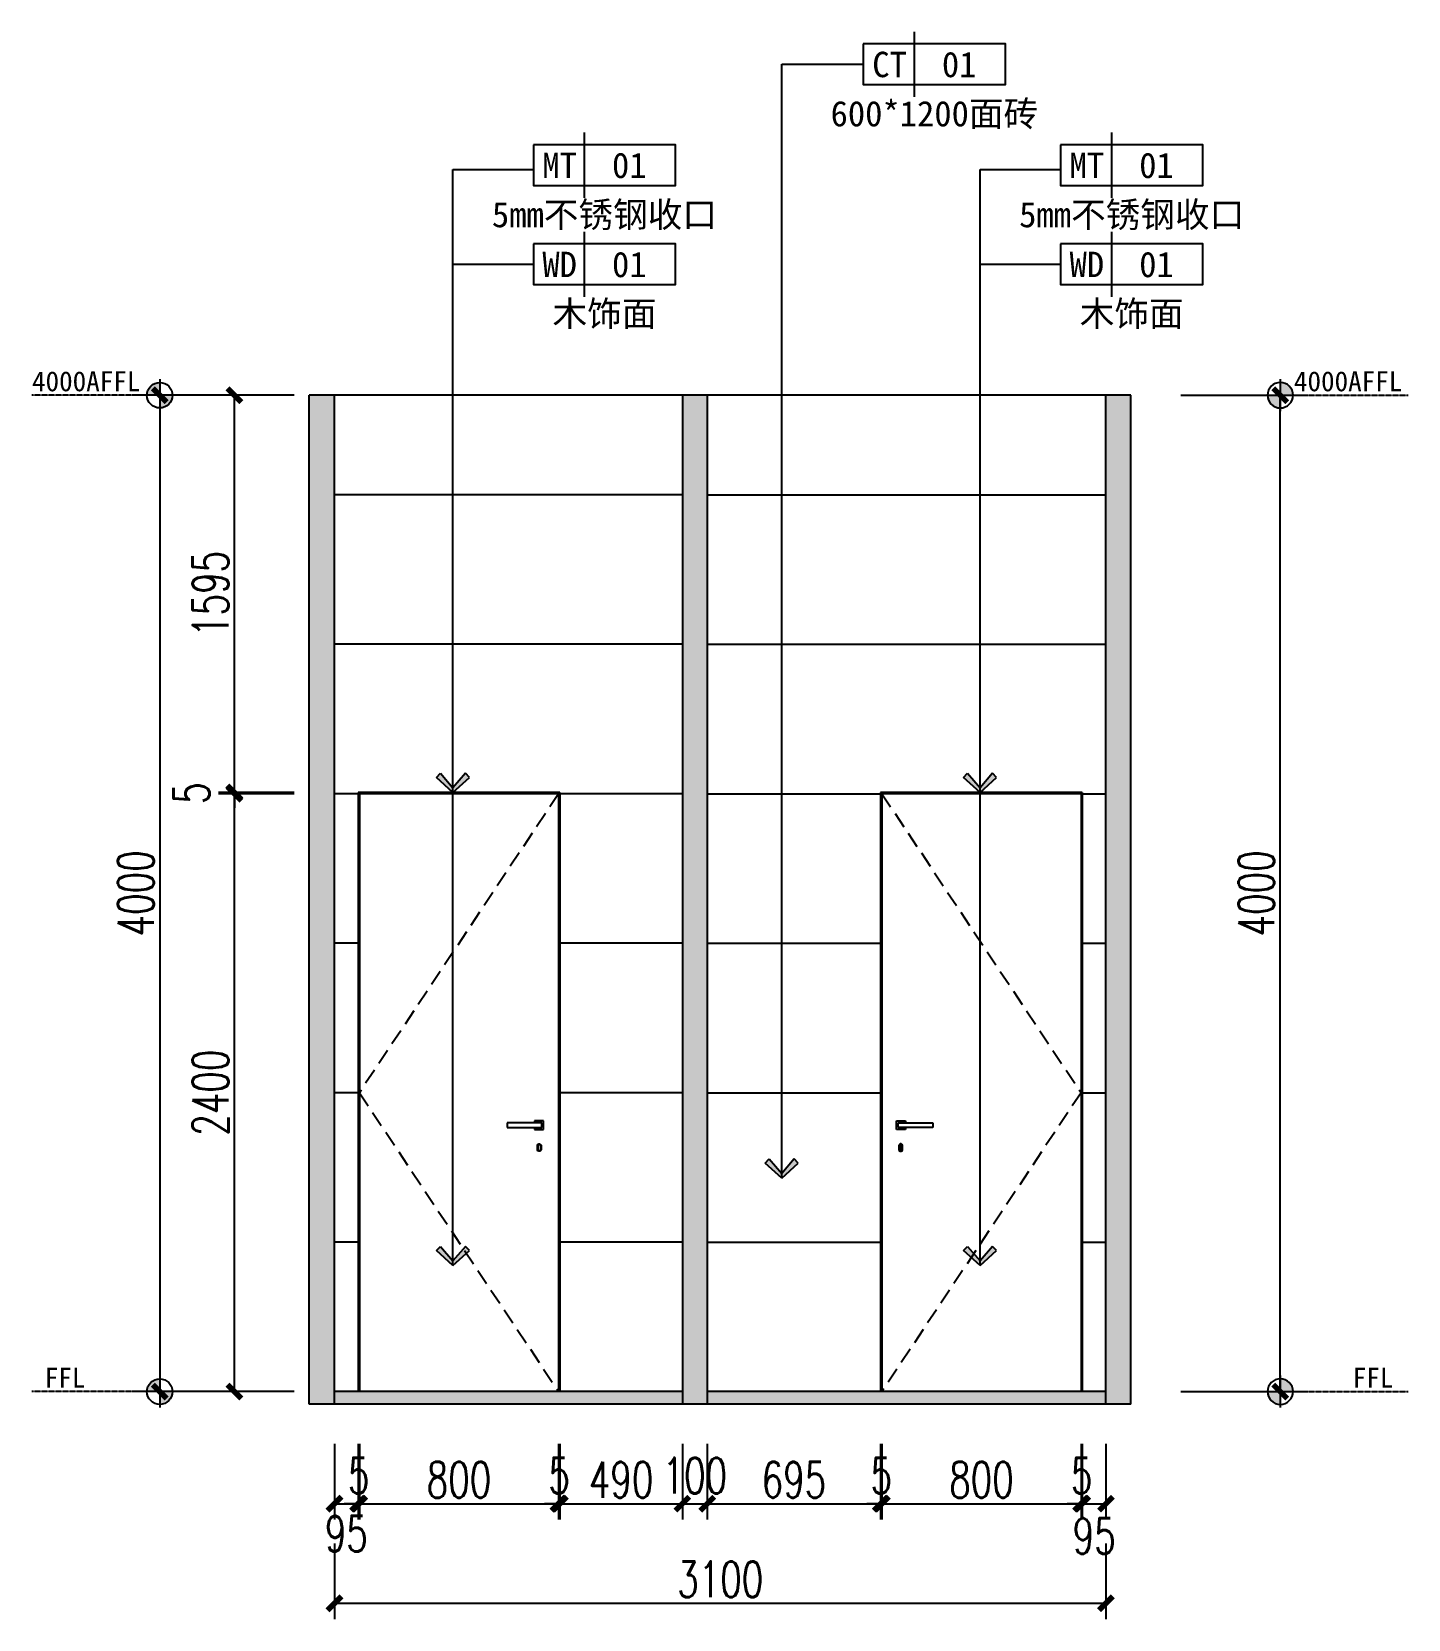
# Model space of a CAD drawing. Header units: millimetres. Extents: x 5625199 to 7433318, y -3316392 to -2552493.
# Drawn here: x 6576456 to 6581985, y -2677437 to -2671063 of the extents above; entities that cross this region are included whole.
import ezdxf
from ezdxf.enums import TextEntityAlignment as Align

# ---------------------------------------------------------------- set-up
doc = ezdxf.new("R2010")
doc.units = ezdxf.units.MM
doc.header["$PDMODE"] = 35
doc.header["$PDSIZE"] = -10
doc.linetypes.add('DASHED', pattern=[19.049999999999997, 12.7, -6.349999999999997])
doc.linetypes.add('M-CENTER', pattern=[11.25, 7.5, -1.25, 1.25, -1.25])
for name, color, linetype in [('155', 155, 'Continuous'), ('DIM', 7, 'Continuous'), ('PL-文字标注', 2, 'Continuous')]:
    doc.layers.add(name, color=color, linetype=linetype)
doc.styles.add('03.YBC-宋体2.5', font='', dxfattribs={"width": 0.8, "height": 2.5})
doc.styles.add('dop-S', font='')
doc.styles.add('标注-尺寸', font='simplex.shx', dxfattribs={"width": 0.7})
doc.styles.get('03.YBC-宋体2.5').set_extended_font_data('SimSun')
doc.styles.get('dop-S').set_extended_font_data('SimSun')
doc.dimstyles.new('90', dxfattribs={"dimscale": 0.9, "dimtxt": 150, "dimasz": 50, "dimexe": 120, "dimexo": 150, "dimgap": 30, "dimtad": 1, "dimdec": 0, "dimrnd": 5, "dimdsep": 46, "dimtxsty": '标注-尺寸', "dimblk": 'ARCHTICK', "dimcen": 0.2, "dimclrd": 8, "dimclre": 8, "dimclrt": 2, "dimadec": 0, "dimazin": 0, "dimtfac": 1, "dimtdec": 0, "dimtmove": 2, "dimatfit": 3, "dimldrblk": 'ccccc', "dimfxl": 300, "dimfxlon": 1, "dimtolj": 1, "dimtzin": 0, "dimarcsym": 0})
doc.dimstyles.new('副本 100', dxfattribs={"dimscale": 0.8, "dimtxt": 180, "dimasz": 70, "dimexe": 80, "dimexo": 100, "dimgap": 30, "dimtad": 1, "dimdec": 0, "dimrnd": 5, "dimdsep": 46, "dimtxsty": '标注-尺寸', "dimblk": 'ARCHTICK', "dimcen": 0.2, "dimdle": 5, "dimclrd": 8, "dimclre": 8, "dimclrt": 2, "dimadec": 0, "dimazin": 0, "dimtfac": 1, "dimtdec": 0, "dimtmove": 2, "dimatfit": 3, "dimldrblk": 'ccccc', "dimfxl": 300, "dimfxlon": 1, "dimtolj": 1, "dimtzin": 0, "dimarcsym": 0})
pattern_1 = [(45, (700150.5097491737, -417409.755274), (-5.303300858899105, 5.303300858899106), []), (50, (700150.5097491737, -417409.755274), (21.5178054780226, -1.882564049477853), [2.249999999999996, -24.74999999999997]), (355, (700150.5097491737, -417409.755274), (-4.162540008390001, 22.56576401100035), [1.799999999999999, -19.8]), (100.4514, (700152.3028995737, -417409.9121542), (17.35528145142065, 20.68318626182861), [1.912205699999998, -21.03426335999996]), (46.1842, (700150.5097491737, -417403.755274), (32.01723145876933, -4.965570429870544), [3.375, -37.125]), (96.6356, (700153.1778515239, -417404.16907321), (28.0398811664611, 29.22353612701323), [2.86830864, -31.55139]), (351.1842000000001, (700150.5097491737, -417403.755274), (28.03985835400882, 29.22355802775973), [2.7, -29.7]), (21, (700153.5097491737, -417405.255274), (17.90721156355385, -12.07856671996016), [2.25, -24.75]), (326, (700153.5097491737, -417405.255274), (7.299459957647467, 21.75450135140559), [1.799999999999998, -19.79999999999996]), (71.4514, (700155.0020161637, -417406.26182218), (25.20667885744471, 9.675914901298569), [1.912205699999999, -21.03426336]), (37.5, (700150.5097491737, -417409.755274), (0.3647956595187181, 9.986815614939346), [0, -19.56, 0, -20.1, 0, -19.875]), (7.499999999999999, (700150.5097491737, -417409.755274), (7.892086123264457, 11.83235135647081), [0, -11.45999999999998, 0, -19.10999999999997, 0, -7.574999999999993]), (327.5, (700143.8197491737, -417409.755274), (16.01467308517227, -0.6766461520313927), [0, -7.499999999999998, 0, -23.39999999999999, 0, -31.04999999999999]), (317.5, (700140.8197491738, -417409.755274), (17.49558508027159, 3.003149469969531), [0, -9.75, 0, -15.54, 0, -22.05])]

# ---------------------------------------------------------------- blocks, each defined once
blk = doc.blocks.new('G$C8B1EF8E9')
at = {"color": 134, "ltscale": 5}
for p, q in [((0, 86.53217108198442), (0, 122.5321710819844)), ((0, 122.5321710819844), (36, 122.5321710819844)), ((36, 86.53217108198442), (0, 86.53217108198442)), ((36, 122.5321710819844), (36, 113.5321710819844)), ((36, 95.53217108198442), (36, 86.53217108198442)), ((12, 24), (12, 5)), ((19, 27), (15, 27)), ((15, 2), (19, 2)), ((22, 5), (22, 24))]:
    blk.add_line(p, q, dxfattribs=at)
at = {"color": 134}
for p, q in [((6.188141624792478, 95.53217108198442), (6.188141624792478, 113.5321710819844)), ((6.188141624792478, 113.5321710819844), (145.9275565805146, 113.5321710819844)), ((145.9275565805146, 95.53217108198442), (6.188141624792478, 95.53217108198442)), ((145.9275565805146, 113.5321710819844), (145.9275565805146, 95.53217108198442)), ((10, 24), (10, 5)), ((19, 29), (15, 29)), ((15, 0), (19, 0)), ((24, 5), (24, 24))]:
    blk.add_line(p, q, dxfattribs=at)
for centre, start, end in [((15, 24), 90, 180), ((15, 5), 180, 270), ((19, 24), 0, 90), ((19, 5), 270, 0)]:
    blk.add_arc(centre, 5, start, end, dxfattribs=at)
at = {"color": 134, "ltscale": 5}
for centre, start, end in [((15, 24), 90, 180), ((15, 5), 180, 270), ((19, 24), 0, 90), ((19, 5), 270, 0)]:
    blk.add_arc(centre, 3, start, end, dxfattribs=at)
blk = doc.blocks.new('_ArchTick')
at = {"color": 0, "linetype": 'ByBlock', "const_width": 0.4}
blk.add_lwpolyline([(-0.5, -0.5), (0.5, 0.5)], dxfattribs=at)
blk = doc.blocks.new('*D353')
at = {"layer": '155', "color": 8, "lineweight": -2, "ltscale": 500, "transparency": 16777216}
for p, q in [((6577672.39319407, -2676732.718903087), (6577672.39319407, -2677036.718903087)), ((6577767.148465303, -2676732.718903087), (6577767.148465303, -2677036.718903087)), ((6577668.39319407, -2676972.718903087), (6577771.148465303, -2676972.718903087))]:
    blk.add_line(p, q, dxfattribs=at)
at = {"layer": 'Defpoints', "color": 0, "transparency": 16777216}
for p in [(6577672.39319407, -2676522.718903087), (6577767.148465303, -2676522.718903087), (6577767.148465303, -2676972.718903087)]:
    blk.add_point(p, dxfattribs=at)
at = {"layer": '155', "color": 8, "linetype": 'ByBlock', "lineweight": -2, "transparency": 16777216, "xscale": 56, "yscale": 56, "zscale": 56, "rotation": 180}
blk.add_blockref('_ArchTick', (6577672.39319407, -2676972.718903087), dxfattribs=at)
at = {"layer": '155', "color": 8, "linetype": 'ByBlock', "lineweight": -2, "transparency": 16777216, "xscale": 56, "yscale": 56, "zscale": 56}
blk.add_blockref('_ArchTick', (6577767.148465303, -2676972.718903087), dxfattribs=at)
at = {"layer": '155', "color": 2, "ltscale": 500, "transparency": 16777216, "insert": (6577719.770829688, -2677093.373106), "char_height": 144, "attachment_point": 5, "style": '标注-尺寸'}
blk.add_mtext('\\A1;95', dxfattribs=at)
blk = doc.blocks.new('ccccc')
h = blk.add_hatch(color=44)
h.dxf.hatch_style = 1
h.paths.add_polyline_path([(-1.713128774543291, -1.115298350458032), (-1.349075249163432, -1.474599215202033), (1e-16, 1e-16), (-1.349075249163432, 1.474599215202033), (-1.713128774543291, 1.115298350458032), (-0.4242640688316899, -1e-16)])
at = {"color": 44}
for p, q in [((-1.349075249163432, 1.474599215202033), (-1.713128774543291, 1.115298350458032)), ((0, 0), (-1.349075249163432, 1.474599215202033)), ((-0.4242640688316898, 0), (-5.066636229632421, 0)), ((-1.713128774543291, 1.115298350458032), (-0.4242640688316898, 0)), ((-1.713128774543291, -1.115298350458032), (-0.4242640688316898, 0)), ((0, 0), (-1.349075249163432, -1.474599215202033)), ((-1.349075249163432, -1.474599215202033), (-1.713128774543291, -1.115298350458032))]:
    blk.add_line(p, q, dxfattribs=at)
blk = doc.blocks.new('*D354')
at = {"layer": '155', "color": 8, "lineweight": -2, "ltscale": 500, "transparency": 16777216}
for p, q in [((6577767.148465303, -2676732.718903087), (6577767.148465303, -2677036.718903087)), ((6577772.148465304, -2676732.718903087), (6577772.148465304, -2677036.718903087)), ((6577767.148465303, -2676972.718903087), (6577711.148465303, -2676972.718903087)), ((6577763.148465304, -2676972.718903087), (6577776.148465304, -2676972.718903087)), ((6577772.148465304, -2676972.718903087), (6577828.148465304, -2676972.718903087))]:
    blk.add_line(p, q, dxfattribs=at)
at = {"layer": 'Defpoints', "color": 0, "transparency": 16777216}
for p in [(6577767.148465303, -2676522.718903087), (6577772.148465304, -2676522.718903087), (6577772.148465304, -2676972.718903087)]:
    blk.add_point(p, dxfattribs=at)
at = {"layer": '155', "color": 8, "linetype": 'ByBlock', "lineweight": -2, "transparency": 16777216, "xscale": 56, "yscale": 56, "zscale": 56}
blk.add_blockref('_ArchTick', (6577767.148465303, -2676972.718903087), dxfattribs=at)
at = {"layer": '155', "color": 8, "linetype": 'ByBlock', "lineweight": -2, "transparency": 16777216, "xscale": 56, "yscale": 56, "zscale": 56, "rotation": 180}
blk.add_blockref('_ArchTick', (6577772.148465304, -2676972.718903087), dxfattribs=at)
at = {"layer": '155', "color": 2, "ltscale": 500, "transparency": 16777216, "insert": (6577769.648465304, -2676860.104752175), "char_height": 144, "attachment_point": 5, "style": '标注-尺寸'}
blk.add_mtext('\\A1;5', dxfattribs=at)
blk = doc.blocks.new('*D355')
at = {"layer": '155', "color": 8, "lineweight": -2, "ltscale": 500, "transparency": 16777216}
for p, q in [((6577772.148465304, -2676732.718903087), (6577772.148465304, -2677036.718903087)), ((6578572.148465304, -2676732.718903087), (6578572.148465304, -2677036.718903087)), ((6577768.148465304, -2676972.718903087), (6578576.148465304, -2676972.718903087))]:
    blk.add_line(p, q, dxfattribs=at)
at = {"layer": 'Defpoints', "color": 0, "transparency": 16777216}
for p in [(6577772.148465304, -2676522.718903087), (6578572.148465304, -2676522.718903087), (6578572.148465304, -2676972.718903087)]:
    blk.add_point(p, dxfattribs=at)
at = {"layer": '155', "color": 8, "linetype": 'ByBlock', "lineweight": -2, "transparency": 16777216, "xscale": 56, "yscale": 56, "zscale": 56, "rotation": 180}
blk.add_blockref('_ArchTick', (6577772.148465304, -2676972.718903087), dxfattribs=at)
at = {"layer": '155', "color": 8, "linetype": 'ByBlock', "lineweight": -2, "transparency": 16777216, "xscale": 56, "yscale": 56, "zscale": 56}
blk.add_blockref('_ArchTick', (6578572.148465304, -2676972.718903087), dxfattribs=at)
at = {"layer": '155', "color": 2, "ltscale": 500, "transparency": 16777216, "insert": (6578172.148465304, -2676876.718903086), "char_height": 144, "attachment_point": 5, "style": '标注-尺寸'}
blk.add_mtext('\\A1;800', dxfattribs=at)
blk = doc.blocks.new('*D356')
at = {"layer": '155', "color": 8, "lineweight": -2, "ltscale": 500, "transparency": 16777216}
for p, q in [((6578572.148465304, -2676732.718903087), (6578572.148465304, -2677036.718903087)), ((6578577.148465304, -2676732.718903087), (6578577.148465304, -2677036.718903087)), ((6578572.148465304, -2676972.718903087), (6578516.148465304, -2676972.718903087)), ((6578568.148465303, -2676972.718903087), (6578581.148465303, -2676972.718903087)), ((6578577.148465304, -2676972.718903087), (6578633.148465304, -2676972.718903087))]:
    blk.add_line(p, q, dxfattribs=at)
at = {"layer": 'Defpoints', "color": 0, "transparency": 16777216}
for p in [(6578572.148465304, -2676522.718903087), (6578577.148465304, -2676522.718903087), (6578577.148465304, -2676972.718903087)]:
    blk.add_point(p, dxfattribs=at)
at = {"layer": '155', "color": 8, "linetype": 'ByBlock', "lineweight": -2, "transparency": 16777216, "xscale": 56, "yscale": 56, "zscale": 56}
blk.add_blockref('_ArchTick', (6578572.148465304, -2676972.718903087), dxfattribs=at)
at = {"layer": '155', "color": 8, "linetype": 'ByBlock', "lineweight": -2, "transparency": 16777216, "xscale": 56, "yscale": 56, "zscale": 56, "rotation": 180}
blk.add_blockref('_ArchTick', (6578577.148465304, -2676972.718903087), dxfattribs=at)
at = {"layer": '155', "color": 2, "ltscale": 500, "transparency": 16777216, "insert": (6578574.648465304, -2676860.104752175), "char_height": 144, "attachment_point": 5, "style": '标注-尺寸'}
blk.add_mtext('\\A1;5', dxfattribs=at)
blk = doc.blocks.new('*D357')
at = {"layer": '155', "color": 8, "lineweight": -2, "ltscale": 500, "transparency": 16777216}
for p, q in [((6578577.148465304, -2676732.718903087), (6578577.148465304, -2677036.718903087)), ((6579069.374303157, -2676732.718903087), (6579069.374303157, -2677036.718903087)), ((6578573.148465303, -2676972.718903087), (6579073.374303158, -2676972.718903087))]:
    blk.add_line(p, q, dxfattribs=at)
at = {"layer": 'Defpoints', "color": 0, "transparency": 16777216}
for p in [(6578577.148465304, -2676522.718903087), (6579069.374303157, -2676522.718903087), (6579069.374303157, -2676972.718903087)]:
    blk.add_point(p, dxfattribs=at)
at = {"layer": '155', "color": 8, "linetype": 'ByBlock', "lineweight": -2, "transparency": 16777216, "xscale": 56, "yscale": 56, "zscale": 56, "rotation": 180}
blk.add_blockref('_ArchTick', (6578577.148465304, -2676972.718903087), dxfattribs=at)
at = {"layer": '155', "color": 8, "linetype": 'ByBlock', "lineweight": -2, "transparency": 16777216, "xscale": 56, "yscale": 56, "zscale": 56}
blk.add_blockref('_ArchTick', (6579069.374303157, -2676972.718903087), dxfattribs=at)
at = {"layer": '155', "color": 2, "ltscale": 500, "transparency": 16777216, "insert": (6578823.26138423, -2676876.718903086), "char_height": 144, "attachment_point": 5, "style": '标注-尺寸'}
blk.add_mtext('\\A1;490', dxfattribs=at)
blk = doc.blocks.new('*D358')
at = {"layer": '155', "color": 8, "lineweight": -2, "ltscale": 500, "transparency": 16777216}
for p, q in [((6579069.374303157, -2676732.718903087), (6579069.374303157, -2677036.718903087)), ((6579169.374303157, -2676732.718903087), (6579169.374303157, -2677036.718903087)), ((6579065.374303158, -2676972.718903087), (6579173.374303158, -2676972.718903087))]:
    blk.add_line(p, q, dxfattribs=at)
at = {"layer": 'Defpoints', "color": 0, "transparency": 16777216}
for p in [(6579069.374303157, -2676522.718903087), (6579169.374303157, -2676522.718903087), (6579169.374303157, -2676972.718903087)]:
    blk.add_point(p, dxfattribs=at)
at = {"layer": '155', "color": 8, "linetype": 'ByBlock', "lineweight": -2, "transparency": 16777216, "xscale": 56, "yscale": 56, "zscale": 56, "rotation": 180}
blk.add_blockref('_ArchTick', (6579069.374303157, -2676972.718903087), dxfattribs=at)
at = {"layer": '155', "color": 8, "linetype": 'ByBlock', "lineweight": -2, "transparency": 16777216, "xscale": 56, "yscale": 56, "zscale": 56}
blk.add_blockref('_ArchTick', (6579169.374303157, -2676972.718903087), dxfattribs=at)
at = {"layer": '155', "color": 2, "ltscale": 500, "transparency": 16777216, "insert": (6579119.374303157, -2676860.104752175), "char_height": 144, "attachment_point": 5, "style": '标注-尺寸'}
blk.add_mtext('\\A1;100', dxfattribs=at)
blk = doc.blocks.new('*D359')
at = {"layer": '155', "color": 8, "lineweight": -2, "ltscale": 500, "transparency": 16777216}
for p, q in [((6579169.374303157, -2676732.718903087), (6579169.374303157, -2677036.718903087)), ((6579865.554053741, -2676732.718903087), (6579865.554053741, -2677036.718903087)), ((6579165.374303157, -2676972.718903087), (6579869.55405374, -2676972.718903087))]:
    blk.add_line(p, q, dxfattribs=at)
at = {"layer": 'Defpoints', "color": 0, "transparency": 16777216}
for p in [(6579169.374303157, -2676522.718903087), (6579865.554053741, -2676522.718903087), (6579865.554053741, -2676972.718903087)]:
    blk.add_point(p, dxfattribs=at)
at = {"layer": '155', "color": 8, "linetype": 'ByBlock', "lineweight": -2, "transparency": 16777216, "xscale": 56, "yscale": 56, "zscale": 56, "rotation": 180}
blk.add_blockref('_ArchTick', (6579169.374303157, -2676972.718903087), dxfattribs=at)
at = {"layer": '155', "color": 8, "linetype": 'ByBlock', "lineweight": -2, "transparency": 16777216, "xscale": 56, "yscale": 56, "zscale": 56}
blk.add_blockref('_ArchTick', (6579865.554053741, -2676972.718903087), dxfattribs=at)
at = {"layer": '155', "color": 2, "ltscale": 500, "transparency": 16777216, "insert": (6579517.464178449, -2676876.718903086), "char_height": 144, "attachment_point": 5, "style": '标注-尺寸'}
blk.add_mtext('\\A1;695', dxfattribs=at)
blk = doc.blocks.new('*D360')
at = {"layer": '155', "color": 8, "lineweight": -2, "ltscale": 500, "transparency": 16777216}
for p, q in [((6579865.554053741, -2676732.718903087), (6579865.554053741, -2677036.718903087)), ((6579870.556489704, -2676732.718903087), (6579870.556489704, -2677036.718903087)), ((6579865.554053741, -2676972.718903087), (6579809.55405374, -2676972.718903087)), ((6579861.554053741, -2676972.718903087), (6579874.556489705, -2676972.718903087)), ((6579870.556489704, -2676972.718903087), (6579926.556489704, -2676972.718903087))]:
    blk.add_line(p, q, dxfattribs=at)
at = {"layer": 'Defpoints', "color": 0, "transparency": 16777216}
for p in [(6579865.554053741, -2676522.718903087), (6579870.556489704, -2676522.718903087), (6579870.556489704, -2676972.718903087)]:
    blk.add_point(p, dxfattribs=at)
at = {"layer": '155', "color": 8, "linetype": 'ByBlock', "lineweight": -2, "transparency": 16777216, "xscale": 56, "yscale": 56, "zscale": 56}
blk.add_blockref('_ArchTick', (6579865.554053741, -2676972.718903087), dxfattribs=at)
at = {"layer": '155', "color": 8, "linetype": 'ByBlock', "lineweight": -2, "transparency": 16777216, "xscale": 56, "yscale": 56, "zscale": 56, "rotation": 180}
blk.add_blockref('_ArchTick', (6579870.556489704, -2676972.718903087), dxfattribs=at)
at = {"layer": '155', "color": 2, "ltscale": 500, "transparency": 16777216, "insert": (6579868.055271722, -2676860.104752175), "char_height": 144, "attachment_point": 5, "style": '标注-尺寸'}
blk.add_mtext('\\A1;5', dxfattribs=at)
blk = doc.blocks.new('*D361')
at = {"layer": '155', "color": 8, "lineweight": -2, "ltscale": 500, "transparency": 16777216}
for p, q in [((6579870.556489704, -2676732.718903087), (6579870.556489704, -2677036.718903087)), ((6580670.55405374, -2676732.718903087), (6580670.55405374, -2677036.718903087)), ((6579866.556489704, -2676972.718903087), (6580674.55405374, -2676972.718903087))]:
    blk.add_line(p, q, dxfattribs=at)
at = {"layer": 'Defpoints', "color": 0, "transparency": 16777216}
for p in [(6579870.556489704, -2676522.718903087), (6580670.55405374, -2676522.718903087), (6580670.55405374, -2676972.718903087)]:
    blk.add_point(p, dxfattribs=at)
at = {"layer": '155', "color": 8, "linetype": 'ByBlock', "lineweight": -2, "transparency": 16777216, "xscale": 56, "yscale": 56, "zscale": 56, "rotation": 180}
blk.add_blockref('_ArchTick', (6579870.556489704, -2676972.718903087), dxfattribs=at)
at = {"layer": '155', "color": 8, "linetype": 'ByBlock', "lineweight": -2, "transparency": 16777216, "xscale": 56, "yscale": 56, "zscale": 56}
blk.add_blockref('_ArchTick', (6580670.55405374, -2676972.718903087), dxfattribs=at)
at = {"layer": '155', "color": 2, "ltscale": 500, "transparency": 16777216, "insert": (6580270.555271722, -2676876.718903086), "char_height": 144, "attachment_point": 5, "style": '标注-尺寸'}
blk.add_mtext('\\A1;800', dxfattribs=at)
blk = doc.blocks.new('*D362')
at = {"layer": '155', "color": 8, "lineweight": -2, "ltscale": 500, "transparency": 16777216}
for p, q in [((6580670.55405374, -2676732.718903087), (6580670.55405374, -2677036.718903087)), ((6580675.55405374, -2676732.718903087), (6580675.55405374, -2677036.718903087)), ((6580670.55405374, -2676972.718903087), (6580614.554053741, -2676972.718903087)), ((6580666.55405374, -2676972.718903087), (6580679.55405374, -2676972.718903087)), ((6580675.55405374, -2676972.718903087), (6580731.554053741, -2676972.718903087))]:
    blk.add_line(p, q, dxfattribs=at)
at = {"layer": 'Defpoints', "color": 0, "transparency": 16777216}
for p in [(6580670.55405374, -2676522.718903087), (6580675.55405374, -2676522.718903087), (6580675.55405374, -2676972.718903087)]:
    blk.add_point(p, dxfattribs=at)
at = {"layer": '155', "color": 8, "linetype": 'ByBlock', "lineweight": -2, "transparency": 16777216, "xscale": 56, "yscale": 56, "zscale": 56}
blk.add_blockref('_ArchTick', (6580670.55405374, -2676972.718903087), dxfattribs=at)
at = {"layer": '155', "color": 8, "linetype": 'ByBlock', "lineweight": -2, "transparency": 16777216, "xscale": 56, "yscale": 56, "zscale": 56, "rotation": 180}
blk.add_blockref('_ArchTick', (6580675.55405374, -2676972.718903087), dxfattribs=at)
at = {"layer": '155', "color": 2, "ltscale": 500, "transparency": 16777216, "insert": (6580673.054053741, -2676860.104752175), "char_height": 144, "attachment_point": 5, "style": '标注-尺寸'}
blk.add_mtext('\\A1;5', dxfattribs=at)
blk = doc.blocks.new('*D363')
at = {"layer": '155', "color": 8, "lineweight": -2, "ltscale": 500, "transparency": 16777216}
for p, q in [((6580675.55405374, -2676732.718903087), (6580675.55405374, -2677036.718903087)), ((6580770.549768662, -2676732.718903087), (6580770.549768662, -2677036.718903087)), ((6580671.554053741, -2676972.718903087), (6580774.549768663, -2676972.718903087))]:
    blk.add_line(p, q, dxfattribs=at)
at = {"layer": 'Defpoints', "color": 0, "transparency": 16777216}
for p in [(6580675.55405374, -2676522.718903087), (6580770.549768662, -2676522.718903087), (6580770.549768662, -2676972.718903087)]:
    blk.add_point(p, dxfattribs=at)
at = {"layer": '155', "color": 8, "linetype": 'ByBlock', "lineweight": -2, "transparency": 16777216, "xscale": 56, "yscale": 56, "zscale": 56, "rotation": 180}
blk.add_blockref('_ArchTick', (6580675.55405374, -2676972.718903087), dxfattribs=at)
at = {"layer": '155', "color": 8, "linetype": 'ByBlock', "lineweight": -2, "transparency": 16777216, "xscale": 56, "yscale": 56, "zscale": 56}
blk.add_blockref('_ArchTick', (6580770.549768662, -2676972.718903087), dxfattribs=at)
at = {"layer": '155', "color": 2, "ltscale": 500, "transparency": 16777216, "insert": (6580723.051911201, -2677102.65674083), "char_height": 144, "attachment_point": 5, "style": '标注-尺寸'}
blk.add_mtext('\\A1;95', dxfattribs=at)
blk = doc.blocks.new('*D382')
at = {"layer": '155', "color": 8, "lineweight": -2, "ltscale": 500, "transparency": 16777216}
for p, q in [((6577672.39319407, -2677132.718903087), (6577672.39319407, -2677436.718903087)), ((6580770.549768662, -2677132.718903087), (6580770.549768662, -2677436.718903087)), ((6577668.39319407, -2677372.718903086), (6580774.549768663, -2677372.718903086))]:
    blk.add_line(p, q, dxfattribs=at)
at = {"layer": 'Defpoints', "color": 0, "transparency": 16777216}
for p in [(6580770.549768662, -2676522.718903087), (6577672.39319407, -2676572.718903087), (6580770.549768662, -2677372.718903086)]:
    blk.add_point(p, dxfattribs=at)
at = {"layer": '155', "color": 8, "linetype": 'ByBlock', "lineweight": -2, "transparency": 16777216, "xscale": 56, "yscale": 56, "zscale": 56, "rotation": 180}
blk.add_blockref('_ArchTick', (6577672.39319407, -2677372.718903086), dxfattribs=at)
at = {"layer": '155', "color": 8, "linetype": 'ByBlock', "lineweight": -2, "transparency": 16777216, "xscale": 56, "yscale": 56, "zscale": 56}
blk.add_blockref('_ArchTick', (6580770.549768662, -2677372.718903086), dxfattribs=at)
at = {"layer": '155', "color": 2, "ltscale": 500, "transparency": 16777216, "insert": (6579221.471481367, -2677276.718903087), "char_height": 144, "attachment_point": 5, "style": '标注-尺寸'}
blk.add_mtext('\\A1;3100', dxfattribs=at)
blk = doc.blocks.new('子标高')
h = blk.add_hatch(color=256)
edge = h.paths.add_edge_path()
edge.add_arc((-600.2409431565975, 0.2411642588631366), 50.95940477876863, 89.72884797535391, 180.2711520246482, ccw=False)
edge.add_line((-599.9997788977342, 51.19999838216973), (-599.9997788977342, -3.638e-12))
edge.add_line((-599.9997788977342, 0), (-651.1997772799077, 0))
edge = h.paths.add_edge_path()
edge.add_arc((-599.7586146388712, -0.2411642588667746), 50.95940477876958, -90.27115202464557, 0.271152024646824, ccw=False)
edge.add_line((-599.9997788977342, -51.19999838217336), (-599.9997788977342, 0))
edge.add_line((-599.9997788977342, 0), (-548.7997805155609, 0))
for p, q in [((-599.9997788977342, 63.99999797771307), (-599.9997788977342, -63.9999979777167)), ((-200, 0), (-709.9997754219294, 0))]:
    blk.add_line(p, q)
at = {"linetype": 'M-CENTER', "ltscale": 0.5}
blk.add_line((-709.9997754219294, -3.63798e-11), (-1113.972843062991, 9.8225428e-09), dxfattribs=at)
at = {"color": 5}
blk.add_circle((-599.9997788977342, 0), 51.19999838217196, dxfattribs=at)
at = {"style": 'dop-S'}
blk.add_attdef('标高', (-1232.206651260485, 15.99306680168956), '', height=99.99999684017963, dxfattribs=at)
blk = doc.blocks.new('母标高')
h = blk.add_hatch(color=256)
edge = h.paths.add_edge_path()
edge.add_arc((-600.2409431565975, 0.2411642588631366), 50.95940477876863, 89.72884797535391, 180.2711520246482, ccw=False)
edge.add_line((-599.9997788977342, 51.19999838216973), (-599.9997788977342, -3.638e-12))
edge.add_line((-599.9997788977342, 0), (-651.1997772799077, 0))
edge = h.paths.add_edge_path()
edge.add_arc((-599.7586146388712, -0.2411642588667746), 50.95940477876958, -90.27115202464557, 0.271152024646824, ccw=False)
edge.add_line((-599.9997788977342, -51.19999838217336), (-599.9997788977342, 0))
edge.add_line((-599.9997788977342, 0), (-548.7997805155609, 0))
for p, q in [((-599.9997788977342, 63.99999797771307), (-599.9997788977342, -63.9999979777167)), ((-200, 0), (-709.9997754219294, 0))]:
    blk.add_line(p, q)
at = {"linetype": 'M-CENTER', "ltscale": 0.5}
blk.add_line((-709.9997754219294, -3.63798e-11), (-1113.972843062991, 9.8225428e-09), dxfattribs=at)
at = {"color": 5}
blk.add_circle((-599.9997788977342, 0), 51.19999838217196, dxfattribs=at)
at = {"style": 'dop-S'}
blk.add_attdef('标高', (-1104.391530706991, 15.99306680168956), '', height=99.99999684017963, dxfattribs=at)
blk = doc.blocks.new('*D592')
at = {"layer": '155', "color": 8, "lineweight": -2, "ltscale": 500, "transparency": 16777216}
for p, q in [((6577510.286993593, -2674122.718903086), (6577206.286993592, -2674122.718903086)), ((6577270.286993593, -2676526.718903087), (6577270.286993593, -2674118.718903086)), ((6577510.286993593, -2676522.718903087), (6577206.286993592, -2676522.718903087))]:
    blk.add_line(p, q, dxfattribs=at)
at = {"layer": 'Defpoints', "color": 0, "transparency": 16777216}
for p in [(6577270.286993593, -2674122.718903086), (6578138.053563766, -2674122.718903086), (6578138.053563766, -2676522.718903087)]:
    blk.add_point(p, dxfattribs=at)
at = {"layer": '155', "color": 8, "linetype": 'ByBlock', "lineweight": -2, "transparency": 16777216, "xscale": 56, "yscale": 56, "zscale": 56}
for p, rotation in [((6577270.286993593, -2674122.718903086), 90), ((6577270.286993593, -2676522.718903087), 270)]:
    blk.add_blockref('_ArchTick', p, dxfattribs=dict(at, rotation=rotation))
at = {"layer": '155', "color": 2, "ltscale": 500, "transparency": 16777216, "insert": (6577174.286993592, -2675322.718903087), "char_height": 144, "attachment_point": 5, "rotation": 90, "style": '标注-尺寸'}
blk.add_mtext('\\A1;2400', dxfattribs=at)
blk = doc.blocks.new('*D593')
at = {"layer": '155', "color": 8, "lineweight": -2, "ltscale": 500, "transparency": 16777216}
for p, q in [((6577270.286993593, -2674117.718903087), (6577270.286993593, -2674061.718903086)), ((6577510.286993593, -2674117.718903087), (6577206.286993592, -2674117.718903087)), ((6577510.286993593, -2674122.718903086), (6577206.286993592, -2674122.718903086)), ((6577270.286993593, -2674126.718903087), (6577270.286993593, -2674113.718903087)), ((6577270.286993593, -2674122.718903086), (6577270.286993593, -2674178.718903087))]:
    blk.add_line(p, q, dxfattribs=at)
at = {"layer": 'Defpoints', "color": 0, "transparency": 16777216}
for p in [(6577270.286993593, -2674117.718903087), (6577973.377667496, -2674117.718903087), (6578138.053563766, -2674122.718903086)]:
    blk.add_point(p, dxfattribs=at)
at = {"layer": '155', "color": 8, "linetype": 'ByBlock', "lineweight": -2, "transparency": 16777216, "xscale": 56, "yscale": 56, "zscale": 56}
for p, rotation in [((6577270.286993593, -2674117.718903087), 270), ((6577270.286993593, -2674122.718903086), 90)]:
    blk.add_blockref('_ArchTick', p, dxfattribs=dict(at, rotation=rotation))
at = {"layer": '155', "color": 2, "ltscale": 500, "transparency": 16777216, "insert": (6577098.286993593, -2674120.218903087), "char_height": 144, "attachment_point": 5, "rotation": 90, "style": '标注-尺寸'}
blk.add_mtext('\\A1;5', dxfattribs=at)
blk = doc.blocks.new('*D594')
at = {"layer": '155', "color": 8, "lineweight": -2, "ltscale": 500, "transparency": 16777216}
for p, q in [((6577510.286993593, -2672522.718903087), (6577206.286993592, -2672522.718903087)), ((6577270.286993593, -2674121.718903087), (6577270.286993593, -2672518.718903087)), ((6577510.286993593, -2674117.718903087), (6577206.286993592, -2674117.718903087))]:
    blk.add_line(p, q, dxfattribs=at)
at = {"layer": 'Defpoints', "color": 0, "transparency": 16777216}
for p in [(6577270.286993593, -2672522.718903087), (6577973.377667496, -2672522.718903087), (6577973.377667496, -2674117.718903087)]:
    blk.add_point(p, dxfattribs=at)
at = {"layer": '155', "color": 8, "linetype": 'ByBlock', "lineweight": -2, "transparency": 16777216, "xscale": 56, "yscale": 56, "zscale": 56}
for p, rotation in [((6577270.286993593, -2672522.718903087), 90), ((6577270.286993593, -2674117.718903087), 270)]:
    blk.add_blockref('_ArchTick', p, dxfattribs=dict(at, rotation=rotation))
at = {"layer": '155', "color": 2, "ltscale": 500, "transparency": 16777216, "insert": (6577174.286993592, -2673320.218903087), "char_height": 144, "attachment_point": 5, "rotation": 90, "style": '标注-尺寸'}
blk.add_mtext('\\A1;1595', dxfattribs=at)
blk = doc.blocks.new('*D595')
at = {"layer": '155', "color": 8, "lineweight": -2, "ltscale": 500, "transparency": 16777216}
for p, q in [((6577210.287214695, -2672522.718903087), (6576906.287214695, -2672522.718903087)), ((6576970.287214695, -2672518.718903087), (6576970.287214695, -2676526.718903087)), ((6577210.287214695, -2676522.718903087), (6576906.287214695, -2676522.718903087))]:
    blk.add_line(p, q, dxfattribs=at)
at = {"layer": 'Defpoints', "color": 0, "transparency": 16777216}
for p in [(6577973.377667496, -2672522.718903087), (6576970.287214695, -2676522.718903087), (6577917.032031798, -2676522.718903087)]:
    blk.add_point(p, dxfattribs=at)
at = {"layer": '155', "color": 8, "linetype": 'ByBlock', "lineweight": -2, "transparency": 16777216, "xscale": 56, "yscale": 56, "zscale": 56}
for p, rotation in [((6576970.287214695, -2672522.718903087), 90), ((6576970.287214695, -2676522.718903087), 270)]:
    blk.add_blockref('_ArchTick', p, dxfattribs=dict(at, rotation=rotation))
at = {"layer": '155', "color": 2, "ltscale": 500, "transparency": 16777216, "insert": (6576874.287214695, -2674522.718903087), "char_height": 144, "attachment_point": 5, "rotation": 90, "style": '标注-尺寸'}
blk.add_mtext('\\A1;4000', dxfattribs=at)
blk = doc.blocks.new('*D596')
at = {"layer": '155', "color": 8, "lineweight": -2, "ltscale": 500, "transparency": 16777216}
for p, q in [((6581230.656036665, -2672522.718903087), (6581534.656036665, -2672522.718903087)), ((6581470.656036665, -2676526.718903087), (6581470.656036665, -2672518.718903087)), ((6581230.656036665, -2676522.718903087), (6581534.656036665, -2676522.718903087))]:
    blk.add_line(p, q, dxfattribs=at)
at = {"layer": 'Defpoints', "color": 0, "transparency": 16777216}
for p in [(6580446.677348722, -2672522.718903087), (6581470.656036665, -2672522.718903087), (6580446.677348722, -2676522.718903087)]:
    blk.add_point(p, dxfattribs=at)
at = {"layer": '155', "color": 8, "linetype": 'ByBlock', "lineweight": -2, "transparency": 16777216, "xscale": 56, "yscale": 56, "zscale": 56}
for p, rotation in [((6581470.656036665, -2672522.718903087), 90), ((6581470.656036665, -2676522.718903087), 270)]:
    blk.add_blockref('_ArchTick', p, dxfattribs=dict(at, rotation=rotation))
at = {"layer": '155', "color": 2, "ltscale": 500, "transparency": 16777216, "insert": (6581374.656036665, -2674522.718903087), "char_height": 144, "attachment_point": 5, "rotation": 90, "style": '标注-尺寸'}
blk.add_mtext('\\A1;4000', dxfattribs=at)
blk = doc.blocks.new('*U604')
at = {"color": 50}
blk.add_line((-9.000000000004574, 3.200000000014711), (-9.000000000004574, -3.200000000014711), dxfattribs=at)
at = {"color": 150}
blk.add_lwpolyline([(-14.00000000000457, 2.000000000014665), (-13.99999999999542, -2.000000000014665), (4.5759e-12, -2.000000000014665), (-4.5759e-12, 2.000000000014665)], close=True, dxfattribs=at)
at = {"color": 50, "style": '03.YBC-宋体2.5', "flags": 8}
for tag, p in [('PT', (-11.41203370425435, -0.0169426641272139)), ('01', (-4.560573803961943, -0.0169426641272139)), ('材料名称', (-7.000000000004575, -4.854991556547588))]:
    blk.add_attdef(tag, text='', height=2.5, dxfattribs=at).set_placement(p, align=Align.MIDDLE_CENTER)

msp = doc.modelspace()

# ---------------------------------------------------------------- hatches: boundary and pattern name
at = {"layer": '155', "ltscale": 500}
h = msp.add_hatch(dxfattribs=at)
h.set_pattern_fill('钢筋混凝土', color=250, scale=3)
h.set_pattern_definition(pattern_1)
h.paths.add_polyline_path([(6577570.286993593, -2672522.718903087), (6577570.286993593, -2676572.718903087), (6577672.39319407, -2676572.718903087), (6577672.39319407, -2672522.718903087)])
h = msp.add_hatch(dxfattribs=at)
h.set_pattern_fill('钢筋混凝土', color=250, scale=3)
h.set_pattern_definition([(45, (700150.5097491737, -417409.755274), (-5.303300858899105, 5.303300858899106), []), (50, (700150.5097491737, -417409.755274), (21.5178054780226, -1.882564049477853), [2.249999999999996, -24.74999999999997]), (355, (700150.5097491737, -417409.755274), (-4.162540008390001, 22.56576401100035), [1.799999999999999, -19.8]), (100.4514, (700152.3028995737, -417409.9121542), (17.35528145142065, 20.68318626182861), [1.912205699999997, -21.03426335999996]), (46.1842, (700150.5097491737, -417403.755274), (32.01723145876933, -4.965570429870544), [3.375, -37.125]), (96.6356, (700153.1778515239, -417404.16907321), (28.0398811664611, 29.22353612701323), [2.86830864, -31.55139]), (351.1842000000001, (700150.5097491737, -417403.755274), (28.03985835400882, 29.22355802775973), [2.7, -29.7]), (21, (700153.5097491737, -417405.255274), (17.90721156355385, -12.07856671996016), [2.25, -24.75]), (326, (700153.5097491737, -417405.255274), (7.299459957647467, 21.75450135140559), [1.799999999999998, -19.79999999999996]), (71.4514, (700155.0020161637, -417406.26182218), (25.20667885744471, 9.675914901298569), [1.912205699999999, -21.03426336]), (37.5, (700150.5097491737, -417409.755274), (0.3647956595187181, 9.986815614939346), [0, -19.56, 0, -20.1, 0, -19.875]), (7.499999999999999, (700150.5097491737, -417409.755274), (7.892086123264457, 11.83235135647081), [0, -11.45999999999998, 0, -19.10999999999997, 0, -7.574999999999993]), (327.5, (700143.8197491737, -417409.755274), (16.01467308517227, -0.6766461520313927), [0, -7.499999999999998, 0, -23.39999999999999, 0, -31.04999999999999]), (317.5, (700140.8197491738, -417409.755274), (17.49558508027159, 3.003149469969531), [0, -9.75, 0, -15.54, 0, -22.05])])
h.paths.add_polyline_path([(6579169.374303157, -2672522.718903087), (6579069.374303157, -2672522.718903087), (6579069.374303157, -2676522.718903087), (6579069.374303157, -2676572.718903087), (6579169.374303157, -2676572.718903087), (6579169.374303157, -2676522.718903087)])
h = msp.add_hatch(dxfattribs=at)
h.set_pattern_fill('钢筋混凝土', color=250, scale=3)
h.set_pattern_definition(pattern_1)
h.paths.add_polyline_path([(6580770.549768662, -2676572.718903087), (6580870.656257767, -2676572.718903087), (6580870.656257767, -2672522.718903087), (6580770.549768662, -2672522.718903087), (6580770.549768662, -2676522.718903087)])
h = msp.add_hatch(color=250, dxfattribs=at)
h.dxf.hatch_style = 1
h.paths.add_polyline_path([(6577672.39319407, -2676572.718903087), (6579069.374303157, -2676572.718903087), (6579069.374303157, -2676522.718903087), (6577672.39319407, -2676522.718903087)])
h.paths.add_polyline_path([(6579169.374303157, -2676572.718903087), (6580770.549768662, -2676572.718903087), (6580770.549768662, -2676522.718903087), (6579169.374303157, -2676522.718903087)])

# ---------------------------------------------------------------- linework, layer by layer
at = {"color": 8, "linetype": 'DASHED', "ltscale": 5}
for points in [[(6578572.148465304, -2674122.718903086), (6577772.148465304, -2675322.718903087), (6578572.148465304, -2676522.718903087)], [(6579870.556489704, -2674122.718903086), (6580670.55405374, -2675322.718903087), (6579870.556489704, -2676522.718903087)]]:
    msp.add_lwpolyline(points, dxfattribs=at)
at = {"layer": '155', "color": 7, "ltscale": 500}
for p, q in [((6577570.286993593, -2676572.718903087), (6577570.286993593, -2672522.718903087)), ((6580870.656257767, -2672522.718903087), (6577570.286993593, -2672522.718903087)), ((6577672.39319407, -2676572.718903087), (6577672.39319407, -2672522.718903087)), ((6579069.374303157, -2672522.718903087), (6579069.374303157, -2676572.718903087)), ((6579169.374303157, -2672522.718903087), (6579169.374303157, -2676572.718903087)), ((6580770.549768662, -2676572.718903087), (6580770.549768662, -2672522.718903087)), ((6580870.656257767, -2676572.718903087), (6580870.656257767, -2672522.718903087)), ((6579069.374303157, -2676522.718903087), (6577672.39319407, -2676522.718903087)), ((6580770.549768662, -2676522.718903087), (6579169.374303157, -2676522.718903087)), ((6580870.656257767, -2676572.718903087), (6577570.286993593, -2676572.718903087))]:
    msp.add_line(p, q, dxfattribs=at)
at = {"layer": '155', "color": 8, "ltscale": 500}
for p, q in [((6579069.374303157, -2672922.718903087), (6577670.393482698, -2672922.718903087)), ((6579169.374303157, -2672922.718903087), (6580770.549768662, -2672922.718903087)), ((6579069.374303157, -2673522.718903087), (6577670.393482698, -2673522.718903087)), ((6579169.374303157, -2673522.718903087), (6580770.549768662, -2673522.718903087)), ((6577770.38919762, -2674122.718903086), (6577670.393482698, -2674122.718903086)), ((6579069.374303157, -2674122.718903086), (6578570.386761656, -2674122.718903086)), ((6579169.374303157, -2674122.718903086), (6579870.556489704, -2674122.718903086)), ((6580670.55405374, -2674122.718903086), (6580770.549768662, -2674122.718903086)), ((6577770.38919762, -2674722.718903087), (6577670.393482698, -2674722.718903087)), ((6579069.374303157, -2674722.718903087), (6578570.386761656, -2674722.718903087)), ((6579169.374303157, -2674722.718903087), (6579870.556489704, -2674722.718903087)), ((6580670.55405374, -2674722.718903087), (6580770.549768662, -2674722.718903087)), ((6577770.38919762, -2675322.718903087), (6577670.393482698, -2675322.718903087)), ((6579069.374303157, -2675322.718903087), (6578570.386761656, -2675322.718903087)), ((6579169.374303157, -2675322.718903087), (6579870.556489704, -2675322.718903087)), ((6580670.55405374, -2675322.718903087), (6580770.549768662, -2675322.718903087)), ((6577770.38919762, -2675922.718903087), (6577670.393482698, -2675922.718903087)), ((6579069.374303157, -2675922.718903087), (6578570.386761656, -2675922.718903087)), ((6579169.374303157, -2675922.718903087), (6579870.556489704, -2675922.718903087)), ((6580670.55405374, -2675922.718903087), (6580770.549768662, -2675922.718903087))]:
    msp.add_line(p, q, dxfattribs=at)
at = {"layer": '155', "color": 4, "ltscale": 500}
for p, q in [((6578577.148465304, -2674117.718903087), (6577767.148465303, -2674117.718903087)), ((6577767.148465303, -2674117.718903087), (6577767.148465303, -2676522.718903087)), ((6578572.148465304, -2674122.718903086), (6577772.148465304, -2674122.718903086)), ((6577772.148465304, -2674122.718903086), (6577772.148465304, -2676522.718903087)), ((6578572.148465304, -2674122.718903086), (6578572.148465304, -2676522.718903087)), ((6578577.148465304, -2674117.718903087), (6578577.148465304, -2676522.718903087)), ((6580675.55405374, -2674117.718903087), (6579865.554053741, -2674117.718903087)), ((6579865.554053741, -2674117.718903087), (6579865.554053741, -2676522.718903087)), ((6580670.55405374, -2674122.718903086), (6579870.556489704, -2674122.718903086)), ((6579870.556489704, -2674122.718903086), (6579870.556489704, -2676522.718903087)), ((6580670.55405374, -2674122.718903086), (6580670.55405374, -2676522.718903087)), ((6580675.55405374, -2674117.718903087), (6580675.55405374, -2676522.718903087))]:
    msp.add_line(p, q, dxfattribs=at)

# ---------------------------------------------------------------- block references
ref = msp.add_blockref('*U604', (6580367.323139063, -2671194.06810104), dxfattribs=dict(xscale=40.82399999999999, yscale=40.82399999999999, zscale=40.82399999999999))
ref.add_attrib('材料名称', '600*1200面砖', dxfattribs={"color": 50, "height": 102.06, "style": '03.YBC-宋体2.5'}).set_placement((6580081.555139063, -2671392.268276345), align=Align.MIDDLE_CENTER)
ref.add_attrib('01', '01', dxfattribs={"color": 50, "height": 102.06, "style": '03.YBC-宋体2.5'}).set_placement((6580181.142274089, -2671194.75976836), align=Align.MIDDLE_CENTER)
ref.add_attrib('PT', 'CT', dxfattribs={"color": 50, "height": 102.06, "style": '03.YBC-宋体2.5'}).set_placement((6579901.438275121, -2671194.75976836), align=Align.MIDDLE_CENTER)
ref = msp.add_blockref('*U604', (6579042.361550634, -2671599.025174246), dxfattribs=dict(xscale=40.82399999999999, yscale=40.82399999999999, zscale=40.82399999999999))
ref.add_attrib('材料名称', '5mm不锈钢收口', dxfattribs={"color": 50, "height": 102.06, "style": '03.YBC-宋体2.5'}).set_placement((6578756.593550633, -2671797.225349551), align=Align.MIDDLE_CENTER)
ref.add_attrib('01', '01', dxfattribs={"color": 50, "height": 102.06, "style": '03.YBC-宋体2.5'}).set_placement((6578856.180685662, -2671599.716841566), align=Align.MIDDLE_CENTER)
ref.add_attrib('PT', 'MT', dxfattribs={"color": 50, "height": 102.06, "style": '03.YBC-宋体2.5'}).set_placement((6578576.476686691, -2671599.716841566), align=Align.MIDDLE_CENTER)
ref = msp.add_blockref('*U604', (6581159.739298138, -2671599.025174246), dxfattribs=dict(xscale=40.82399999999999, yscale=40.82399999999999, zscale=40.82399999999999))
ref.add_attrib('材料名称', '5mm不锈钢收口', dxfattribs={"color": 50, "height": 102.06, "style": '03.YBC-宋体2.5'}).set_placement((6580873.971298139, -2671797.225349551), align=Align.MIDDLE_CENTER)
ref.add_attrib('01', '01', dxfattribs={"color": 50, "height": 102.06, "style": '03.YBC-宋体2.5'}).set_placement((6580973.558433165, -2671599.716841566), align=Align.MIDDLE_CENTER)
ref.add_attrib('PT', 'MT', dxfattribs={"color": 50, "height": 102.06, "style": '03.YBC-宋体2.5'}).set_placement((6580693.854434197, -2671599.716841566), align=Align.MIDDLE_CENTER)
ref = msp.add_blockref('*U604', (6579042.361550634, -2671996.899851576), dxfattribs=dict(xscale=40.82399999999999, yscale=40.82399999999999, zscale=40.82399999999999))
ref.add_attrib('材料名称', '木饰面', dxfattribs={"color": 50, "height": 102.06, "style": '03.YBC-宋体2.5'}).set_placement((6578756.593550633, -2672195.100026881), align=Align.MIDDLE_CENTER)
ref.add_attrib('01', '01', dxfattribs={"color": 50, "height": 102.06, "style": '03.YBC-宋体2.5'}).set_placement((6578856.180685662, -2671997.591518897), align=Align.MIDDLE_CENTER)
ref.add_attrib('PT', 'WD', dxfattribs={"color": 50, "height": 102.06, "style": '03.YBC-宋体2.5'}).set_placement((6578576.476686691, -2671997.591518897), align=Align.MIDDLE_CENTER)
ref = msp.add_blockref('*U604', (6581159.739298138, -2671996.899851576), dxfattribs=dict(xscale=40.82399999999999, yscale=40.82399999999999, zscale=40.82399999999999))
ref.add_attrib('材料名称', '木饰面', dxfattribs={"color": 50, "height": 102.06, "style": '03.YBC-宋体2.5'}).set_placement((6580873.971298139, -2672195.100026881), align=Align.MIDDLE_CENTER)
ref.add_attrib('01', '01', dxfattribs={"color": 50, "height": 102.06, "style": '03.YBC-宋体2.5'}).set_placement((6580973.558433165, -2671997.591518897), align=Align.MIDDLE_CENTER)
ref.add_attrib('PT', 'WD', dxfattribs={"color": 50, "height": 102.06, "style": '03.YBC-宋体2.5'}).set_placement((6580693.854434197, -2671997.591518897), align=Align.MIDDLE_CENTER)
at = {"xscale": -1}
msp.add_blockref('G$C8B1EF8E9', (6578511.617881911, -2675557.716824585), dxfattribs=at)
msp.add_blockref('G$C8B1EF8E9', (6579929.325369449, -2675557.716824585))
at = {"layer": 'PL-文字标注', "color": 4, "linetype": 'M-CENTER'}
ref = msp.add_blockref('子标高', (6577570.286993593, -2672522.718903087), dxfattribs=at)
ref.add_attrib('标高', '4000AFFL', (6576457.388460649, -2672506.725836285), dxfattribs={"layer": '0', "height": 80, "style": 'dop-S'})
ref = msp.add_blockref('子标高', (6580870.656257767, -2672522.718903087), dxfattribs=dict(at, xscale=-1))
ref.add_attrib('标高', '4000AFFL', (6581525.454232052, -2672506.725836285), dxfattribs={"layer": '0', "height": 80, "style": 'dop-S'})
ref = msp.add_blockref('母标高', (6577570.286993593, -2676522.718903087), dxfattribs=at)
ref.add_attrib('标高', 'FFL', (6576508.577020388, -2676506.725836285), dxfattribs={"layer": '0', "height": 80, "style": 'dop-S'})
ref = msp.add_blockref('母标高', (6580870.656257767, -2676522.718903087), dxfattribs=dict(at, xscale=-1))
ref.add_attrib('标高', 'FFL', (6581761.639973989, -2676506.725836285), dxfattribs={"layer": '0', "height": 80, "style": 'dop-S'})

# ---------------------------------------------------------------- dimensions: what is measured, and where the dimension line sits
at = {"layer": '155', "ltscale": 500}
for base, p1, p2, picture, middle in [((6576970.287214695, -2676522.718903087), (6577973.377667496, -2672522.718903087), (6577917.032031798, -2676522.718903087), '*D595', (6576874.287214695, -2674522.718903087)), ((6577270.286993593, -2672522.718903087), (6577973.377667496, -2674117.718903087), (6577973.377667496, -2672522.718903087), '*D594', (6577174.286993592, -2673320.218903087)), ((6581470.656036665, -2672522.718903087), (6580446.677348722, -2676522.718903087), (6580446.677348722, -2672522.718903087), '*D596', (6581374.656036665, -2674522.718903087)), ((6577270.286993593, -2674117.718903087), (6578138.053563766, -2674122.718903086), (6577973.377667496, -2674117.718903087), '*D593', (6577098.286993593, -2674120.218903087)), ((6577270.286993593, -2674122.718903086), (6578138.053563766, -2676522.718903087), (6578138.053563766, -2674122.718903086), '*D592', (6577174.286993592, -2675322.718903087))]:
    dim = msp.add_linear_dim(base=base, p1=p1, p2=p2, angle=90, dimstyle='副本 100', dxfattribs=at)
    dim.commit()
    dim.dimension.update_dxf_attribs({"geometry": picture, "text_midpoint": middle})
for base, p1, p2, picture, middle in [((6577767.148465303, -2676972.718903087), (6577672.39319407, -2676522.718903087), (6577767.148465303, -2676522.718903087), '*D353', (6577719.770829688, -2677093.373106)), ((6577772.148465304, -2676972.718903087), (6577767.148465303, -2676522.718903087), (6577772.148465304, -2676522.718903087), '*D354', (6577769.648465304, -2676860.104752175)), ((6578577.148465304, -2676972.718903087), (6578572.148465304, -2676522.718903087), (6578577.148465304, -2676522.718903087), '*D356', (6578574.648465304, -2676860.104752175)), ((6579169.374303157, -2676972.718903087), (6579069.374303157, -2676522.718903087), (6579169.374303157, -2676522.718903087), '*D358', (6579119.374303157, -2676860.104752175)), ((6579870.556489704, -2676972.718903087), (6579865.554053741, -2676522.718903087), (6579870.556489704, -2676522.718903087), '*D360', (6579868.055271722, -2676860.104752175)), ((6580770.549768662, -2676972.718903087), (6580675.55405374, -2676522.718903087), (6580770.549768662, -2676522.718903087), '*D363', (6580723.051911201, -2677102.65674083)), ((6580675.55405374, -2676972.718903087), (6580670.55405374, -2676522.718903087), (6580675.55405374, -2676522.718903087), '*D362', (6580673.054053741, -2676860.104752175))]:
    dim = msp.add_linear_dim(base=base, p1=p1, p2=p2, dimstyle='副本 100', dxfattribs=at)
    dim.commit()
    dim.dimension.update_dxf_attribs({"geometry": picture, "text_midpoint": middle, "dimtype": 160})
for base, p1, p2, picture, middle in [((6580770.549768662, -2677372.718903086), (6577672.39319407, -2676572.718903087), (6580770.549768662, -2676522.718903087), '*D382', (6579221.471481367, -2677276.718903087)), ((6578572.148465304, -2676972.718903087), (6577772.148465304, -2676522.718903087), (6578572.148465304, -2676522.718903087), '*D355', (6578172.148465304, -2676876.718903086)), ((6579069.374303157, -2676972.718903087), (6578577.148465304, -2676522.718903087), (6579069.374303157, -2676522.718903087), '*D357', (6578823.26138423, -2676876.718903086)), ((6579865.554053741, -2676972.718903087), (6579169.374303157, -2676522.718903087), (6579865.554053741, -2676522.718903087), '*D359', (6579517.464178449, -2676876.718903086)), ((6580670.55405374, -2676972.718903087), (6579870.556489704, -2676522.718903087), (6580670.55405374, -2676522.718903087), '*D361', (6580270.555271722, -2676876.718903086))]:
    dim = msp.add_linear_dim(base=base, p1=p1, p2=p2, dimstyle='副本 100', dxfattribs=at)
    dim.commit()
    dim.dimension.update_dxf_attribs({"geometry": picture, "text_midpoint": middle})

# ---------------------------------------------------------------- leaders
at = {"layer": 'DIM'}
for points in [[(6579468.573210848, -2675665.98870494), (6579468.573210848, -2671194.06810104), (6579795.787139064, -2671194.06810104)], [(6578147.838405026, -2674117.718903087), (6578147.838405026, -2671616.017115354), (6578475.05233324, -2671616.017115354)], [(6580265.216152532, -2674117.718903087), (6580265.216152532, -2671616.017115354), (6580592.430080746, -2671616.017115354)], [(6578147.838405026, -2676017.00345363), (6578147.838405026, -2671995.94255912), (6578475.05233324, -2671995.94255912)], [(6580265.216152532, -2676017.00345363), (6580265.216152532, -2671995.94255912), (6580592.430080746, -2671995.94255912)]]:
    msp.add_leader(points, dimstyle='90', dxfattribs=at)

doc.saveas('drawing.dxf')
